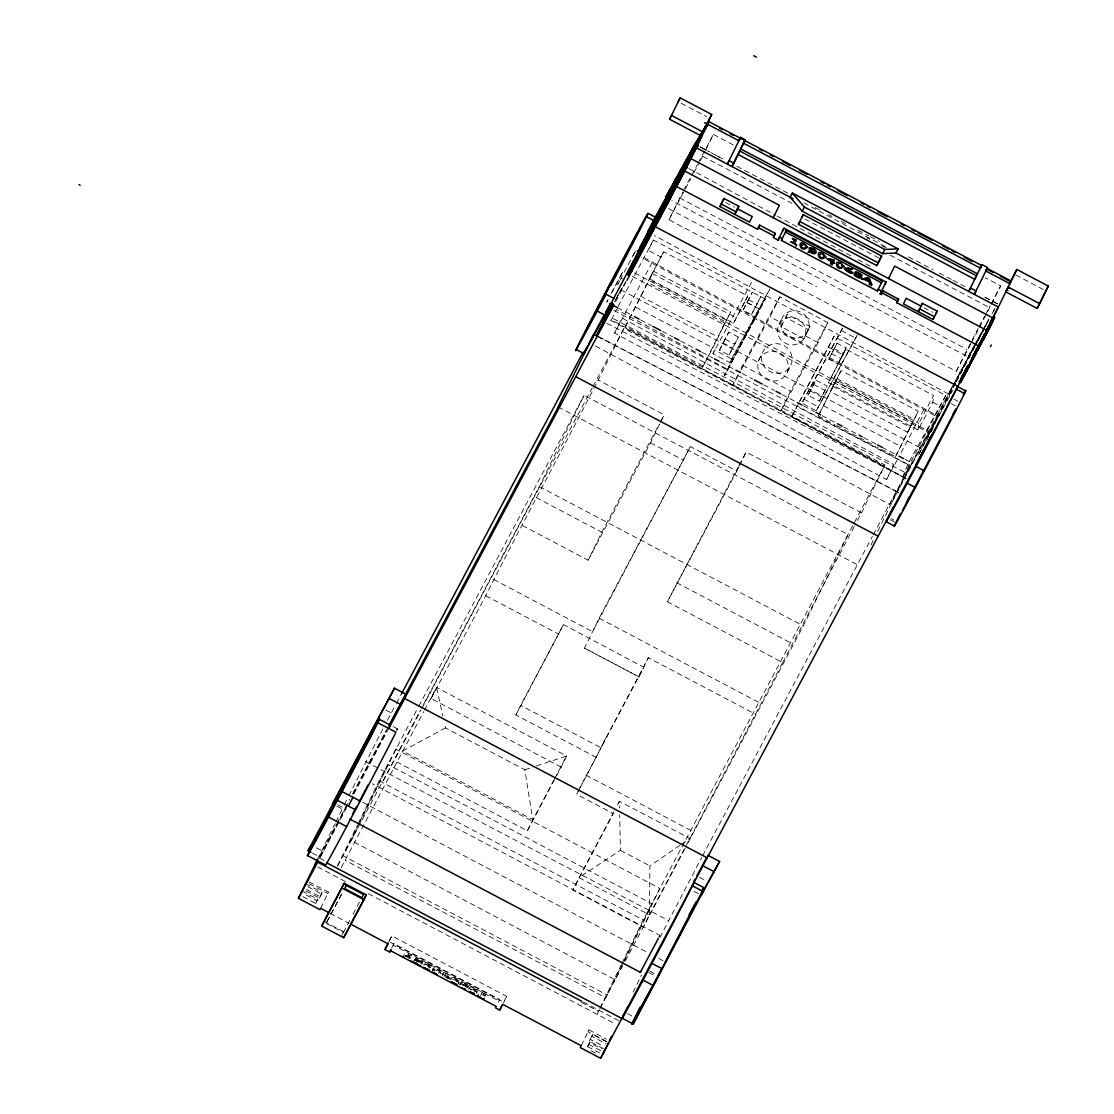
<?xml version="1.0" encoding="UTF-8"?>
<svg xmlns="http://www.w3.org/2000/svg" width="1114" height="1114" viewBox="0 0 1114 1114"><rect width="100%" height="100%" fill="white"/><g stroke="black" fill="none" stroke-linecap="round" stroke-linejoin="round"><path stroke-width="0.75" stroke-dasharray="5 3.75" d="M679.93 845.317L649.922 865.898L649.351 914.803L643.279 927.182L572.749 889.989L613.717 811.953M475.065 991.613L473.38 989.58L470.818 989.357M420.814 963.443L422.136 963.276L422.471 961.201A3.941 1.225 28 0 0 421.022 959.962C419.491 958.068 413.21 956.648 415.536 960.686M415.494 958.179L416.887 960.073L416.246 961.298M429.405 968.038L429.419 965.295A3.439 1.072 28 0 0 427.846 964.07C421.677 960.992 432.26 964.292 431.633 967.69M469.175 988.926C469.997 984.038 480.05 989.427 476.472 993.215M440.239 973.483C440.044 970.489 433.764 966.91 432.135 970.419M458.453 983.091C458.105 980.139 453.426 977.605 450.808 979.067M476.653 992.685C476.319 989.747 471.626 987.199 469.022 988.675M465.039 987.143C468.228 986.962 463.215 983.119 461.683 984.511M466.195 986.907C468.799 984.261 461.864 981.044 461.447 984.846M461.795 984.609L464.218 985.862M918.061 430.032L918.827 423.334L933.602 395.526L845.874 349.239L828.315 382.701L918.061 430.032L932.836 402.21L933.602 395.526M422.136 963.276L421.83 962.399A3.941 1.225 28 0 0 420.382 961.173L414.84 959.391M416.887 960.087L414.561 959.655L414.575 960.895M416.441 960.24C425.98 965.392 418.098 954.963 416.483 960.797M417.082 959.029L417.917 960.449L421.176 961.159M423.334 964.835L426.397 964.627M466.696 988.202C470.331 986.656 460.834 980.863 459.609 984.595M467.838 987.798C470.303 984.233 460.987 979.554 459.762 984.094M460.402 982.882L460.514 984.581M438.415 973.135C441.938 970.336 434.432 966.186 434.376 970.642M475.065 991.766C477.976 988.856 470.011 985.667 470.888 990.179M457.269 981.518C458.62 978.858 452.354 976.463 452.576 980.25M440.42 973.232C443.094 969.166 431.215 964.794 433.165 970.712M450.989 978.816C452.73 974.889 461.6 979.944 458.272 983.606M907.743 464.329L797.053 405.956L791.776 416.747L903.022 476.695L907.743 464.329L945.772 395.456L833.982 336.484L799.462 401.416M462.087 983.634L464.928 985.667L466.836 985.695M346.719 807.483L319.37 858.95L319.941 857.864A77.131 0.752 -62.2 0 1 345.479 808.36M659.404 936.317L659.836 935.398L372.354 783.769M918.632 455.041L936.526 418.432M317.643 859.242L335.105 823.58M335.871 822.035L343.474 806.522M344.226 804.976L348.028 797.22M348.779 795.674L383.425 727.832M302.061 891.047L317.769 899.318L315.025 904.805L315.749 903.44L301.476 895.907M305.849 890.935L319.412 898.079L322.183 892.551L305.612 883.806M319.412 898.079L322.183 892.551M337.486 865.829L357.19 825.599M357.942 824.054L379.164 780.733L417.903 707.863M359 823.274L343.084 855.761L607.102 995.025M359.766 821.728L387.811 764.483L651.829 903.733L623.784 960.978M320.553 908.244L328.449 892.105L307.06 880.826M341.163 867.695L423.654 711.651M745.099 301.421L733.527 323.199L649.448 278.848L663.666 251.694L747.731 296.046L745.099 301.421L760.096 309.344L724.42 375.71L765.179 298.97L724.42 375.71L765.179 298.97L653.389 240.011L648.32 250.372L661.02 257.083L645.396 286.604M561.164 767.1L431.104 698.506L436.549 687.408L566.594 756.002L561.164 767.1L527.34 830.752L397.28 762.143M970.698 344.073L956.23 371.296L668.943 219.75L682.868 191.845M431.104 698.506L485.76 595.698C530.821 505.742 580.45 418.112 624.286 327.53M423.682 704.159L539.329 486.609L584.042 395.331L848.06 534.581L803.347 625.873L686.962 844.802M614.566 333.044L621.946 318.005L893.888 464.552L886.521 479.591L614.566 333.044L651.815 263.113M700.288 160.806L704.981 151.588M705.747 150.014L713.406 134.404L733.374 144.945M726.481 320.317L649.337 279.628L653.486 271.175L730.631 311.864L712.89 347.819L702.6 367.16L625.469 326.472L652.177 273.821M625.469 326.472L647.819 282.496L724.949 323.185M661.02 257.083L663.666 251.694M341.761 935.635L343.335 932.432L326.04 923.311M389.301 941.177L391.891 935.857L506.647 996.389L503.403 1003.032M391.752 947.917L393.883 943.697L499.657 999.495L496.858 1005.093M522.396 525.502L588.122 560.175L601.825 532.186L659.363 423.974M579.74 788.364L596.227 757.353L515.893 714.993L520.614 705.357L563.531 624.606L643.711 667.258L600.933 747.731L520.614 705.357M588.122 560.175L650.52 442.801L664.223 414.826L598.497 380.153M515.893 714.993L563.531 624.606M702.6 367.16L730.631 311.864M722.54 327.293L723.835 324.634M712.946 353.598L714.742 349.921L731.633 359.028L729.837 362.691L712.946 353.598L752.034 281.41M719.477 350.116L728.807 332.014L738.29 337.013L734.739 344.24L728.96 355.129L719.477 350.116L728.807 332.014M733.527 323.199L747.731 296.046M743.052 310.207L752.368 292.077L743.052 310.207L751.49 314.663L760.82 296.533L751.49 314.663M430.046 966.827L425.088 963.652L430.728 967.746M584.488 648.139L639.004 676.894L584.488 648.139L599.151 618.214L690.402 446.561L736.855 471.069L667.383 601.755L782.696 662.579L685.054 847.629M728.96 355.129L738.29 337.013M493.697 579.503L592.578 631.666L690.402 446.561M442.509 975.516L444.18 972.202L443.539 973.413L449.499 979.039L450.14 977.827L445.684 972.995L444.806 974.847L448.162 978.496L448.803 977.298L445.447 973.636L444.068 976.351L444.709 975.14L448.803 977.298M738.039 374.513L732.775 385.249L740.225 371.547M741.047 368.372L779.828 296.811L827.813 322.67L818.038 342.611L780.761 411.108L790.522 391.167L827.813 322.67M741.061 370.029L770.053 316.752L779.828 296.811M450.14 977.827L444.514 975.544M527.34 830.752L553.714 780.26M758.745 360.282L762.477 352.651M778.978 324.48L782.265 317.755M818.038 342.611L805.366 335.774L803.737 338.781L781.123 326.611L787.292 314.343L809.892 326.527L804.322 337.848A14.329 13.605 26.1 0 1 779.772 338.224A14.329 13.605 26.1 0 1 790.843 317.42A14.329 13.605 26.1 0 1 804.322 337.848M667.383 601.755L738.095 467.239M578.041 791.316L648.376 657.733L755.654 714.311M596.227 757.353L605.612 738.206M736.855 471.069L739 466.682M739.724 465.22L746.171 452.047L861.498 512.872L855.037 525.014M480.552 995.721L482.251 992.268L481.61 993.465L485.105 996L482.738 995.178L483.379 993.98L485.579 995.136L484.938 996.348M787.417 372.048L791.149 364.417M803.737 338.781L809.892 326.527M639.004 676.894L648.376 657.733M485.579 995.136L483.504 992.922L482.863 994.134M791.776 416.747L833.982 336.484M802.595 401.806L843.437 326.499L801.927 403.157M808.026 395.233L815.866 380.125L827.187 386.085L825.042 390.457L819.347 401.193L808.026 395.233L815.866 380.125M828.816 359.181L837.074 343.223L846.083 347.972L843.368 353.5L837.825 363.944L828.816 359.181L837.074 343.223M819.347 401.193L827.187 386.085M837.825 363.944L846.083 347.972M828.315 382.701L845.874 349.239M803.361 403.922L816.214 410.843L857.71 334.2M816.214 410.843L857.056 335.537M819.82 412.89L841.112 370.53L918.242 411.219L914.218 419.421L907.437 432.204L830.292 391.515L841.112 370.53M832.966 386.085L834.483 382.993M818.484 415.647L835.681 381.378L912.812 422.067L895.461 456.643L877.317 447.062M581.202 1045.726L588.944 1029.921L606.42 1039.139M599.986 1008.184L621.208 964.849M621.96 963.304L643.182 919.983L681.601 847.573M623.018 962.524L605.751 997.796L345.089 860.314M603.537 1048.706L589.334 1041.214L592.732 1034.446L606.935 1041.938M589.571 1042.537L586.618 1048.427L589.571 1042.537L601.56 1048.859M782.696 662.579L854.229 526.532M861.498 512.872L884.934 465.011L608.369 319.133M633.128 992.128L636.178 985.89M636.943 984.33L641.525 974.973M659.85 937.57L701.723 857.446M895.405 456.768L918.242 411.219M910.11 426.773L911.614 423.682M923.771 409.66L898.97 456.726M870.995 545.052L874.741 537.408M877.735 531.308L909.943 465.749L613.341 310.11M956.23 371.296L978.189 328.268M903.022 476.695L945.772 395.456M979.54 327.446L1000.692 285.936L985.333 277.832M919.537 453.273L937.32 416.97L641.58 257.599M929.006 434.585L955.436 383.369M608.035 299.541L606.796 302.061L608.954 298.232M968.247 356.94L989.093 318.994L976.505 341.761M312.435 853.032L319.746 856.889L348.32 802.553M902.841 476.973L905.348 478.742M611.113 293.581L623.005 271.356L610.583 295.196M387.505 720.159L395.651 704.842M396.459 703.296L401.36 694.106M319.05 857.028L336.163 824.833M336.971 823.302L349.893 799.281M352.456 794.171L386.683 729.781M614.413 301.81L616.042 298.747M619.287 292.648L621.723 288.053M353.166 793.433L387.881 728.124M616.571 297.911L620.582 290.35M622.587 287.551L614.956 300.933M623.394 286.033L625.803 281.508M353.862 794.087L387.63 730.519M615.569 301.727L626.138 281.842M618.075 306.447L653.389 240.011M683.676 190.341L690.903 176.736M691.71 175.218L697.336 164.635M698.13 163.131L713.406 134.404M668.943 219.75L690.638 178.936M693.855 172.893L699.481 162.31M418.725 706.332L584.042 395.331M317.769 899.318L317.044 900.683L304.192 893.901M337.598 866.107L420.424 710.286M383.467 780.608L420.953 710.091M421.76 708.56L592.077 388.159M592.899 386.628L623.868 328.379L884.516 465.861L853.547 524.109M424.462 710.133L436.549 687.408L442.843 716.107M328.449 892.105L327.739 893.47L309.4 883.806M326.848 921.793L342.973 891.437M326.889 921.96L343.015 891.604M343.377 932.599L349.782 920.289M353.013 914.218L359.46 902.075M660.17 422.443L664.223 414.826M388.842 941.609L391.891 935.857M393.883 943.697L393.117 945.132L498.891 1000.929L499.657 999.495M405.747 956.954L406.387 955.742L411.01 958.193M407.042 955.547L406.401 956.759L409.158 955.937L409.813 954.726L410.788 957.525L407.042 955.547L409.813 954.726M405.399 955.715L408.378 954.865L409.033 953.654L403.059 955.352M413.614 961.117L414.269 959.906M424.838 964.139L425.729 962.44M432.316 969.904L432.956 968.693M434.613 969.57L433.973 970.781L435.797 969.89L439.055 971.923M554.521 778.742L566.594 756.002L532.854 767.142M450.529 979.512L451.17 978.301M738.902 465.722L746.171 452.047M468.729 989.121L469.37 987.909M470.387 989.984L471.027 988.772M578.96 789.84L576.592 794.268L613.341 813.652L572.749 889.989M485.105 996L485.746 994.788M506.647 996.389L503.598 1002.14L390.373 942.416M681.921 847.127L852.739 525.641M684.247 849.146L649.351 914.803L578.82 877.609L620.428 850.344L619.69 814.807M597.104 1014.046L599.457 1009.618M600.042 1008.323L622.378 966.311M625.33 960.964L686.154 846.334M588.944 1029.921L587.983 1031.731L606.921 1041.715M592.732 1034.446L591.771 1036.257L605.96 1043.748M589.334 1041.214L590.309 1039.404L603.078 1046.143M978.997 326.75L984.623 316.167M985.417 314.663L990.249 305.584M991.042 304.08L1000.692 285.936M971.492 342.569L978.733 328.964M702.544 855.914L872.387 536.419M873.195 534.873L909.943 465.763M954.419 382.673L906.309 473.172L611.558 317.699M955.227 381.155L973.817 346.607M891.938 502.303L955.283 383.146M956.091 381.615L983.021 330.969L936.971 415.452L641.427 256.192M984.651 327.906L988.647 320.386M956.244 381.851L974.792 346.955M978.008 340.884L983.662 330.273M926.57 440.726L928.923 436.298M930.928 432.316L933.281 427.901M930.65 431.522L952.762 390.192M632.989 255.649L635.816 250.204L617.699 284.474L621.139 277.915L622.503 278.625M731.633 359.028L769.76 288.999M729.837 362.691L769.621 289.612M787.292 314.343L785.662 317.351L808.263 329.535M781.123 326.611L782.766 323.603L770.053 316.752M886.521 479.591L898.135 458.244M952.512 386.391L948.404 393.938L654.391 235.514M953.333 384.887L973.887 347.15M974.708 345.632L988.689 319.983M991.975 313.939L995.262 307.896M937.32 416.97L889.64 504.517L594.096 345.256M319.746 856.889L322.893 851.207L314.106 846.57M975.655 343.279L968.122 356.912L671.826 200.631M974.625 345.117L988.452 320.094M993.354 311.252L995.025 308.216M658.708 937.306L659.836 935.398M458.912 982.395L458.244 983.161M477.126 992.003L476.458 992.755M429.544 967.788L427.818 965.852M468.479 986.586L465.471 986.461M421.983 964.278L420.591 962.009L422.777 962.078M415.912 960.839L420.075 962.092M452.604 979.749L454.54 979.679L456.865 981.671M681.35 844.342L689.928 838.466L619.398 801.258L616.975 805.84L619.398 801.258L619.551 808.04M445.447 727.915L402.711 751.045L532.771 819.653L524.819 769.788L445.447 727.915L444.333 722.861M524.819 769.788L531.253 767.671M404.758 956.244L406.387 955.742M419.101 962.315L417.277 961.661M598.329 336.72L603.621 339.436M893.888 490.104L899.959 493.237L598.413 336.707M606.893 323.352L906.893 479.076L611.391 319.843L616.474 309.469L727.721 369.43M596.853 335.968L899.959 493.237M365.503 761.558L668.247 920.415M1015.773 275.005L1044.25 290.03M681.169 103.212L706.652 116.664M700.052 146.867L709.256 151.727M710.788 152.534L723.056 158.996M736.841 166.278L788.977 193.78M815.044 207.524L821.171 210.755M828.844 214.807L831.907 216.422M841.098 221.268L848.771 225.32M857.961 230.166L868.697 235.82M870.229 236.641L879.433 241.487M908.564 256.847L914.691 260.091M916.223 260.899L933.086 269.797M939.227 273.027L951.495 279.489M953.027 280.31L968.358 288.387M985.222 297.285L991.349 300.515M992.88 301.323L997.49 303.76M866.789 237.658L869.867 239.273M882.121 245.748L886.73 248.171M702.697 156.266L791.803 203.263M890.114 255.134L989.984 307.798M804.879 218.998L878.64 257.905M725.632 202.525L734.502 207.204M923.91 307.645L932.78 312.324M679.651 197.888L966.938 349.434M668.637 208.638L816.604 286.674M953.821 399.104L957.929 401.277M951.314 403.686L955.422 405.844M748.636 299.708L757.074 304.164M746.784 302.576L755.236 307.032M834.358 348.752L843.368 353.5M828.691 347.276L843.103 354.879M932.836 402.21L940.481 406.248M831.531 353.653L840.527 358.402M652.094 273.459L736.159 317.81M837.087 378.732L914.218 419.421M831.086 377.061L918.827 423.334M632.237 276.23L929.062 432.789M832.812 386.377L909.943 427.066M813.735 384.497L825.042 390.457M725.256 339.241L734.739 344.24M640.369 296.046L717.513 336.734M723.014 342.889L732.497 347.902M621.194 290.03L922.489 448.956M810.17 390.861L821.478 396.821M823.706 405.816L900.85 446.519M635.746 307.13L712.89 347.819M617.56 307.743L632.933 315.861M640.634 319.913L651.398 325.594M662.162 331.262L672.926 336.943M680.612 340.995L694.454 348.306M702.14 352.358L712.904 358.04M720.605 362.092L735.978 370.21M742.133 373.455L752.897 379.122M763.661 384.803L774.425 390.485M782.112 394.537L795.953 401.848M803.654 405.9L814.418 411.581M822.104 415.633L835.946 422.93M843.632 426.982L857.474 434.293M863.629 437.537L875.924 444.026M882.079 447.271L897.466 455.375M905.153 459.441L912.839 463.494M818.317 415.954L834.957 424.726M836.475 425.52L875.799 446.268M891.047 518.553L893.776 520.001M890.351 519.848L894.458 522.02M650.52 442.801L683.676 460.291M558.1 406.902L858.991 565.606M539.329 486.609L803.347 625.873M536.099 497.526L601.825 532.186M676.713 582.719L792.026 643.544M599.151 618.214L760.918 703.547M485.76 595.698L558.824 634.242M585.978 775.107L693.242 831.685M386.015 710.161L393.339 714.032M699.425 877.275L705.287 880.366M393.158 726.593L397.461 728.862M620.428 850.344L649.922 865.898M693.966 891.381L698.367 893.693M379.164 780.733L643.182 919.983M362.593 802.219L647.875 952.693M658.611 958.346L663.22 960.783M337.765 804.768L345.089 808.625M336.846 806.174L344.17 810.031M649.713 971.102L655.575 974.193M648.794 972.522L656.118 976.379M627.516 1013.684L631.917 1015.996M319.76 858.24L324.063 860.509M583.346 1002.057L618.66 1020.647M581.578 1002.363L598.469 1011.275M317.727 866.957L348.431 883.151M368.386 893.679L615.555 1024.044M307.896 886.758L321.459 893.915M306.573 889.571L320.136 896.728M588.61 1044.347L602.089 1051.463M587.579 1046.603L599.555 1052.925M591.102 1050.794L597.104 1053.955M330.12 913.299L349.253 923.395M408.378 954.865L410.37 955.909L411.01 954.712L412.667 959.21M443.149 974.318L441.715 973.552L442.954 974.722M445.433 977.062L448.162 978.496M407.654 957.413L410.133 958.736L409.158 955.937M323.993 921.292L344.588 932.153M702.377 148.092L706.527 150.293M984.651 297.118L991.752 300.864M993.173 301.615L997.42 303.871M700.344 147.02L709.117 151.755M715.16 155.013L722.805 159.121M803.779 202.762L887.802 248.046M688.898 168.534L775.525 215.225M777.057 216.046L851.918 256.387M858.031 259.673L870.257 266.26M841.46 330.524L855.733 338.21M634.59 272.846L929.953 432.009M742.551 365.308L790.522 391.167M803.904 399.132L818.177 406.819M429.419 967.676L428.779 966.492A3.439 1.072 28 0 0 427.205 965.281M396.584 730.102A77.131 0.752 -62.2 0 1 396.681 730.617M353.319 793.46A77.131 0.752 -62.2 0 1 386.14 732.121M395.916 749.221L351.188 840.513L615.207 979.777L659.934 888.485L395.916 749.221M783.072 331.512A14.329 13.605 26.1 0 0 807.608 331.123A14.329 13.605 26.1 0 0 794.129 310.695A14.329 13.605 26.1 0 0 783.072 331.512M762.798 364.027A15.499 14.719 26.1 0 0 789.241 367.745A15.499 14.719 26.1 0 0 778.421 343.808A15.499 14.719 26.1 0 0 762.798 364.027M759.052 371.658A15.499 14.719 26.1 0 0 785.495 375.376A15.499 14.719 26.1 0 0 774.676 351.439A15.499 14.719 26.1 0 0 759.052 371.658"/><path stroke-width="1.5" d="M800.98 245.679C801.091 248.241 806.564 249.564 805.812 245.902C804.949 242.462 798.571 245.289 802.414 245.289M969.361 365.002L968.79 366.172L971.088 362.106M968.804 366.228L965.17 373.691L963.861 372.925M984.553 336.999C987.31 330.635 981.295 346.106 981.337 340.285M971.826 357.845C973.636 358.221 975.015 355.561 976.143 352.943L974.875 352.261M629.006 274.35L696.32 147.744L704.41 128.946L709.131 121.76L981.545 265.438L979.721 268.725M628.714 274.211L696.32 147.744L705.886 125.924L702.335 131.828M307.45 855.496L309.024 852.113A77.131 0.752 -62.2 0 1 350.966 771.501A77.131 0.752 -62.2 0 1 379.122 719.936A77.131 0.752 -62.2 0 1 342.082 791.567L324.271 825.056A77.131 0.752 -62.2 0 1 307.45 855.496L325.539 865.049A77.131 0.752 -62.2 0 0 342.36 834.595L360.17 801.105A77.131 0.752 -62.2 0 0 395.902 732.246L390.165 729.224M349.782 819.055L640.341 972.313L640.759 971.394M956.313 389.19L964.515 393.521L960.769 401.012A77.131 0.752 -62.2 0 1 928.951 462.045L911.141 495.549A77.131 0.752 -62.2 0 1 894.319 525.989L886.117 521.672L887.621 518.414M894.319 525.989L896.519 521.449M639.408 1009.34L637.946 1012.431L651.036 988.814M988.759 328.7L987.658 330.802L994.663 317.393C992.073 314.58 989.622 324.62 992.644 321.5M964.849 374.039L963.805 376.24L962.538 375.557M969.653 365.072L961.828 379.971L960.547 379.303M986.28 330.969C986.099 337.431 993.27 319.328 991.168 323.993M977.967 349.323L981.824 342.165L980.362 341.399M985.82 331.666L987.255 332.209L987.645 331.457M966.353 371.408L967.091 369.89L964.264 375.376L965.128 373.831L963.652 373.274M669.556 119.226L671.575 115.452L703.045 132.051L701.04 135.824L669.556 119.226L680.181 97.851L711.665 114.464L695.164 148.44L627.823 275.047L632.223 266.956M328.644 912.519L320.553 908.244L319.829 909.609L298.441 898.33L317.643 859.242M593.873 333.88L555.371 412.459L400.539 703.728M611.934 303.662L603.704 320.47L611.878 305.111M612.394 303.203L596.45 335.76L613.354 303.955M611.837 304.735L606.294 317.086M599.652 330.245L606.058 317.17M701.04 135.824L705.886 125.924L703.394 130.143M706.638 124.392L711.665 114.464M626.959 280.324L684.456 170.915L987.895 330.942M321.654 926.068L344.198 883.263L366.269 894.918L363.93 899.694L343.725 937.71L321.654 926.068L344.198 883.263M343.725 937.71L349.949 925.623M733.778 163.145L745.238 139.765L740.615 137.328L727.358 164.12L729.169 160.708L733.778 163.145L731.968 166.543L739.738 150.975L976.491 275.84L974.68 279.252L737.928 154.373M740.434 149.276L744.793 140.559M737.454 208.764L752.242 216.562L749.513 222.146L719.936 206.563L724.003 198.473L738.791 206.271L734.725 214.361L738.791 206.271M719.936 206.563L724.003 198.473M1039.668 303.649L1008.198 287.05L1005.664 291.812L1037.134 308.411L1039.668 303.649L1048.288 286.061L1016.804 269.449L979.178 346.175L600.627 1058.3L580.241 1047.55L581.202 1045.726L502.748 1004.355L499.699 1010.092L495.493 1007.878L496.259 1006.443L390.471 950.646L389.705 952.08L384.943 949.574L388.187 942.931M389.705 952.08L391.07 949.309M676.755 186.651L757.576 229.275L759.664 225.153L775.372 233.439L773.283 237.56L778.045 240.081L779.577 237.212L782.265 238.619L781.332 240.359L877.359 291.019L878.292 289.278L881.675 291.06L880.157 293.943L881.313 294.542L882.163 292.954L897.675 301.142L896.826 302.73L979.331 346.301L978.705 347.61L983.648 338.224L979.749 345.479L981.239 342.834M773.241 217.745L779.34 205.282L690.959 158.661M778.045 240.081L783.978 228.203L886.09 282.065L880.157 293.943M781.332 240.359L786.317 230.333L882.344 280.979L877.359 291.019M798.418 224.276L803.25 214.654L881.62 255.997L878.25 262.89L876.802 265.605L798.418 224.276L799.866 221.547L878.25 262.89M796.607 244.941L794.658 243.409L796.343 239.942L792.319 238.507L794.352 240.011L793.084 242.587L790.703 241.822L796.607 244.941L795.967 246.152M808.653 251.318C824.666 255.398 806.689 251.291 809.446 247.768C818.79 247.907 818.205 258.197 808.653 251.318L808.012 252.53M832.52 263.879L833.161 262.556L834.609 263.322L833.369 262.138L834.4 260.035L826.504 258.364L831.601 261.734L830.947 263.057L832.52 263.879L831.88 265.09M484.117 998.102L483.476 999.314L477.572 996.195L479.911 996.933M499.699 1010.092L502.303 1004.786M876.802 265.605L881.62 255.997M888.554 278.57L894.653 266.107L994.05 318.562M881.313 294.542L883.137 290.949L898.622 299.22L896.826 302.73M922.392 303.356L918.215 311.669L919.663 308.94L934.437 316.738L932.989 319.467L903.426 303.871L906.169 298.287L920.944 306.085L922.392 303.356L937.18 311.154L932.989 319.467M981.977 264.631L968.72 291.422L970.517 288.025L976.087 290.963L974.277 294.361L987.547 267.569L981.977 264.631L980.167 268.042L743.428 143.163L745.238 139.765M600.627 1058.3L601.588 1056.323M603.593 1052.257L608.355 1042.69M602.563 1054.512L604.554 1050.446M609.344 1040.671L611.447 1036.354M961.772 380.013L961.382 380.821L963.164 377.256M963.443 376.476L966.13 371.644L964.863 370.976M966.465 371.268L969.472 365.573L968.191 364.905M972.452 359.46L976.003 352.804M986.363 330.788L989.831 324.063L991.112 324.731M1010.788 281.327L1016.804 269.449M968.637 366.924L973.288 358.374L972.021 357.705M974.444 356.007L973.664 357.413M977.424 349.893L981.601 341.97M982.785 339.77L986.029 333.699L973.664 357.789M987.088 332.334L986.363 333.796M987.422 331.178L988.313 329.368M991.293 345.02L990.485 346.593M1037.134 308.411L1048.288 286.061M985.779 334.715L987.561 331.025M968.888 366.436L968.191 367.717L966.868 367.133L968.247 367.662M988.981 328.727L989.121 325.413L990.402 326.082L989.817 327.196M969.403 365.559L969.974 363.832M603.412 321.542L612.505 303.273M986.099 334.116L983.384 339.297M981.824 342.165L980.487 344.839L979.234 344.101M994.663 317.393C992.101 319.941 993.173 324.926 991.07 321.347L989.761 323.812M703.853 887.649L693.897 882.399A77.131 0.752 -62.2 0 1 692.323 885.797L688.41 893.595A77.131 0.752 -62.2 0 1 656.592 954.642L641.887 982.325M956.466 388.87L952.554 396.681A77.131 0.752 -62.2 0 1 920.735 457.729L902.939 491.218A77.131 0.752 -62.2 0 1 886.117 521.672M987.658 330.872L989.664 327.126M985.514 335.286L984.581 337.152L986.252 334.103L984.818 333.448M982.116 341.887L982.952 340.007L981.685 339.338M991.14 324.23L990.736 325.023L991.961 322.726M990.332 322.726L991.056 321.375L992.323 322.057L991.182 324.174M967.62 365.949L968.929 366.436M967.982 367.759L968.442 366.854M988.578 329.034L987.853 330.44M366.172 788.336L367.787 785.175M658.346 938.434L640.341 972.313M979.54 343.544L980.835 344.24L981.35 343.307L980.069 342.639L981.072 343.822M988.647 326.472L990.193 326.625L988.647 326.472L987.867 327.934M989.566 324.578L990.833 325.246L991.544 323.868L990.262 323.185L991.279 324.383L987.338 331.318M961.73 376.838L963.15 377.507L961.911 376.755M968.136 367.815L968.539 367.063M986.029 333.699L982.576 340.174M982.269 341.26L980.125 345.549M983.509 338.99L984.135 337.974L982.854 337.305M906.364 502.623L909.275 496.941M984.414 334.478L984.971 333.434L984.498 334.325M962.468 375.697L963.735 376.365L960.421 382.701L959.14 382.018M961.702 380.208L960.421 379.54M987.255 332.209L987.31 331.331L982.966 339.617L981.601 339.004M988.16 329.619L986.336 333.281M982.952 340.007L981.392 339.881M983.996 335.217L985.263 335.899L986.196 333.866M982.144 338.712L982.618 337.82M960.839 381.907L962.705 378.106M966.715 370.238L967.439 368.804M981.114 343.07C978.552 346.677 982.005 344.003 979.61 343.349L980.069 342.639M977.089 351.007L978.273 348.306M975.934 353.263L974.778 352.386M991.39 323.728L992.783 320.943L991.502 320.275M310.959 852.266L308.035 850.72L394.467 688.173L406.178 694.356L389.496 725.186M364.083 792.346L365.476 789.673M696.863 875.855L706.346 858.226M959.558 381.239L959.92 380.542M920.234 456.629L915.917 465.109L932.139 434.404L924.328 448.831M966.506 371.241C962.496 368.943 969.445 370.725 965.81 369.221L967.189 369.82M965.949 371.7L966.868 369.918M962.454 378.802L961.312 377.674M966.479 370.99L967.495 369.082M975.474 354.099L976.63 351.954M978.148 348.626L985.305 335.147L984.372 336.901M979.638 345.855L979.178 346.719M981.685 342.054L984.177 337.458L981.406 342.541M986.113 333.991L987.283 331.819M701.291 895.238L719.588 861.47L707.877 855.287M966.242 371.115L963.666 376.045M621.445 1017.834L633.17 1024.003L707.39 883.444M658.499 975.739L633.17 1024.003M361.702 796.914L363.289 793.864M920.888 455.361L923.617 450.167M960.63 382.297L959.224 381.879M359.168 801.718L361.061 798.111M704.647 122.707L738.819 140.726L740.183 138.122M1009.841 283.68L985.737 270.981L987.101 268.377L1011.164 281.062L1009.799 283.666M977.772 349.476L978.371 348.32M603.927 315.485L589.501 342.778L599.374 324.675M605.543 312.449L610.347 303.356M667.035 197.401L670.99 189.881L654.586 220.558M701.736 132.956L692.212 150.543M975.822 352.846L973.775 356.814L975.446 353.806M979.568 346.022L978.482 348.055M665.406 961.8L696.375 901.88L695.832 902.563M641.413 245.08L700.553 134.78M587.008 346.746A77.131 0.752 -62.2 0 0 600.585 323.074L618.395 289.584A77.131 0.752 -62.2 0 0 651.857 225.265A77.131 0.752 -62.2 0 0 647.847 231.113M628.533 274.086L694.969 148.552M348.362 806.063L352.999 797.318M989.831 324.007L990.262 323.185M973.26 358.179L970.795 362.927L972.48 359.919M976.073 352.4L974.625 355.185L976.268 352.261M989.218 328.463L989.747 327.446M977.326 350.548C975.934 352.525 978.301 350.033 975.808 350.325M980.668 344.546L981.35 343.307M990.666 325.553L991.544 323.868M990.193 326.625L988.647 329.34M678.175 101.639L680.181 97.851M332.459 803.862L394.467 688.173M610.737 285.546A77.131 0.752 -62.2 0 0 646.329 215.991A77.131 0.752 -62.2 0 0 589.974 321.988A77.131 0.752 -62.2 0 0 592.94 319.036L606.1 294.291L613.758 298.329M401.36 694.106L583.193 352.052M653.082 221.087L700.428 135.476M640.049 247.183L694.314 145.112L707.306 124.114L701.152 134.279M637.487 252.53L691 151.866L671.798 188.363L677.479 177.753M691.808 150.334L695.08 144.249L665.685 197.387L695.317 144.374L698.52 146.059M696.334 141.812L696.863 140.824M678.426 176.151L680.027 173.13M684.038 165.582L691.265 151.991L683.954 165.624M684.121 165.749L688.981 156.628M706.554 124.657L707.905 122.15L708.615 122.526L684.859 171.124L628.616 275.255M633.434 264.45L639.868 252.335L637.166 250.915M314.97 864.687L317.42 860.092M389.078 725.548L398.909 706.791M612.784 304.86L603.816 321.751L602.799 321.222M671.255 195.772L684.456 170.915M304.888 885.17L305.612 883.806M600.07 329.911L606.503 317.796M608.119 314.761L612.951 305.682M629.814 273.947L670.893 197.359M301.337 892.398L302.061 891.047M298.441 898.33L317.671 862.152L581.814 1001.249M388.424 729.029L613.953 304.79M738.819 140.726L740.615 137.328M366.269 894.918L350.729 924.16L387.992 943.823L384.943 949.574M757.576 229.275L758.425 227.688L774.133 235.973M758.815 226.741L759.664 225.153M895.921 253.031L898.135 248.868L792.346 193.07L790.146 197.234L802.177 211.187L882.664 253.644L895.921 253.031L998.339 307.046L993.451 316.265M774.522 235.026L775.372 233.439M782.46 231.085L783.978 228.203M786.317 230.333L785.398 232.074L881.425 282.719L882.344 280.979M802.177 211.187L804.378 207.037L792.346 193.07M801.802 217.369L803.25 214.654M830.306 264.269L831.601 261.734M477.572 996.195L478.212 994.983M882.664 253.644L884.864 249.48L898.135 248.868M869.421 284.892L869.491 282.023L864.854 279.586L861.595 279.224L867.569 277.525L869.561 278.584L871.761 284.585L871.12 285.783M884.558 284.933L886.09 282.065M882.302 292.536L883.137 290.949M897.773 300.808L898.622 299.22M935.732 313.883L937.18 311.154M985.737 270.981L987.547 267.569M961.995 376.602L962.412 375.822M966.311 368.414L967.203 366.729L968.47 367.397M973.121 355.728L976.811 348.793M968.177 365.643L960.867 379.15M969.807 362.579L977.131 348.807M978.746 345.744L986.893 330.44M988.856 325.915L989.399 324.884M976.226 352.066L977.048 350.52M980.097 345.354L977.312 350.896L975.878 350.2M965.754 372.341L966.534 370.878L965.253 370.196M969.236 365.81L970.656 362.899M983.565 338.879L990.569 325.692M969.305 365.671L969.862 364.348M990.123 326.583L991.112 324.675M964.515 393.521L963.819 394.843A75.501 0.738 -62.2 0 0 963.22 394.843M679.094 174.717L682.339 168.66M627.488 272.944L634.019 260.746M635.648 257.696L692.727 150.961L682.2 168.423M355.115 809.349L356.661 806.466M983.105 339.269L984.024 337.626M962.231 376.17L963.499 376.838L965.128 373.831M973.525 357.719L971.659 361.312L973.288 358.374M977.577 350.075L979.29 346.872L978.008 346.189M965.197 370.6L966.66 370.906M976.505 351.606L977.159 350.367M973.566 357.956L974.402 356.09M352.386 814.445L354.336 810.797M986.322 333.74L988.146 330.204M974.653 355.853L973.371 355.241M985.333 335.774L983.801 334.91M963.707 373.441L963.109 374.555L964.292 375.348M964.348 372.173L964.78 371.38M966.061 372.048L965.17 373.691M966.242 371.505L964.975 370.823M654.029 221.644L658.137 214.097M685.263 164.287L686.906 161.265M689.065 914.789L694.997 904.025M693.618 881.731L695.247 878.793M665.685 197.387L695.052 144.235M308.035 850.72L311.182 845.025M983.578 336.01L983.035 336.985M394.802 714.798L406.178 694.356M987.046 332.404L985.918 331.345M708.212 881.912L719.588 861.47M952.818 414.631L954.74 411.219M699.717 136.632L700.135 135.88M984.135 337.974L983.718 338.67M985.319 335.328L984.024 334.478M708.713 122.456L709.131 121.76M696.306 143.065L707.766 124.35L701.36 134.376M1011.164 281.062L1010.732 281.758L1000.358 276.286M700.455 135.783L695.08 144.193L698.227 145.906M955.38 410.077L956.16 408.908L902.521 510.504M474.174 993.159L472.475 993.047M457.144 984.553L451.156 982.033M429.489 970.183L423.919 967.746A4.359 1.365 28 0 1 423.417 967.286M800.632 244.272L802.846 244.885M420.605 965.629L419.421 965.406M455.264 983.704L453.621 983.133M474.16 994.148L469.969 992.128M427.372 969.152L426.147 968.651M437.008 974.75L432.524 971.923M418.683 965.142L413.935 962.106M436.061 973.831L434.822 973.176M464.106 988.633L464.998 989.065M464.803 989.538L461.753 987.756M595.851 335.453L596.839 335.968M753.691 55.7L756.476 57.176M719.477 128.138L722.554 129.753M730.255 133.819L733.332 135.435M759.497 149.234L762.575 150.863M770.261 154.916L773.339 156.545M782.571 161.419L790.272 165.471M799.504 170.345L807.19 174.397M821.046 181.707L824.123 183.337M827.201 184.952L830.278 186.581M837.979 190.633L847.211 195.507M861.052 202.818L864.13 204.433M867.207 206.062L870.299 207.677M877.985 211.744L887.217 216.617M901.073 223.914L904.15 225.543M911.837 229.595L914.914 231.225M917.992 232.84L931.847 240.151M942.625 245.832L948.78 249.076M951.857 250.706L954.935 252.321M964.167 257.195L971.854 261.261M987.018 269.254L992.95 272.387M1007.989 287.356L1009.187 287.983M740.74 148.928L977.493 273.807M1006.764 289.863L1007.961 290.489M696.32 147.744L793.21 198.849M804.378 207.037L884.864 249.48M991.404 320.484L992.699 321.222M990.485 322.169L991.892 322.963M988.215 327.001L989.594 327.711M988.243 327.21L989.511 327.892M988.118 327.419L989.316 328.24M987.241 328.909L988.48 329.674M987.115 329.145L988.438 329.828M987.046 329.354L988.383 329.967M986.962 329.493L988.243 330.176M986.558 330.412L987.826 331.081M987.491 331.777L986.21 331.109L987.408 331.93M984.86 333.643L986.141 334.311M983.592 335.37L984.915 336.094M983.161 336.72L984.428 337.403M982.896 336.79L984.316 337.653M982.757 337.082L984.163 337.807M981.713 338.879L982.994 339.561M981.545 339.84L982.827 340.508M721.273 204.057L736.048 211.855M980.933 341.037L982.214 341.706M870.062 283.68L871.761 284.585M979.22 343.739L980.585 344.63M978.134 346.008L979.415 346.677M977.117 348.028L978.412 348.71M977.048 348.167L978.343 348.849M976.435 349.476L977.716 350.144M974.096 353.625L975.391 354.447M973.135 355.672L974.402 356.341M971.756 358.248L973.023 358.917M967.356 366.45L968.623 367.119M967.049 366.854L968.317 367.523M966.381 368.261L967.662 368.929L966.214 368.414M965.977 368.845L967.272 369.667M964.891 371.101L966.172 371.77M964.738 371.394L966.005 372.062M963.93 372.786L965.253 373.524M963.582 373.343L964.989 374.109M963.554 373.566L964.821 374.248M962.774 374.666L964.056 375.334M961.424 377.507L962.705 378.175M648.042 213.303L655.686 217.327M960.616 379.15L961.897 379.818M646.468 216.687L654.113 220.725M655.422 226.783L957.845 386.307M965.699 390.875L957.483 386.544A75.501 0.738 -62.2 0 1 956.494 388.702M609.873 303.69L617.56 307.743M634.479 316.668L639.088 319.105M652.929 326.402L660.616 330.454M674.457 337.751L679.08 340.188M695.999 349.114L700.609 351.551M714.45 358.847L719.059 361.284M735.978 370.21L740.587 372.633M754.429 379.944L762.129 383.996M775.971 391.293L780.58 393.729M797.499 402.655L802.108 405.092M815.949 412.389L820.558 414.826M837.477 423.738L842.1 426.175M859.019 435.101L862.083 436.73M877.47 444.834L882.079 447.271M898.998 456.197L903.607 458.62M916.112 466.474L924.314 470.804M597.215 311.029L604.86 315.067M907.214 483.198L915.416 487.528M576.105 349.49L583.764 353.528M575.729 376.685L878.166 536.196M78.969 184.604L80.152 185.23M404.661 698.492L707.195 857.808M389.12 698.464L400.831 704.647M702.53 865.578L714.241 871.761M379.373 719.31L390.29 725.075M692.323 885.797L702.28 891.047M377.799 722.707L388.73 728.472A77.131 0.752 -62.2 0 0 389.413 726.314M342.082 791.567L360.17 801.105M651.955 963.387L661.925 968.637L653.027 985.375L643.057 980.125L638.795 988.132A77.131 0.752 -62.2 0 1 621.96 1018.586L623.534 1015.188A77.131 0.752 -62.2 0 1 627.447 1007.39M337.445 800.312L355.533 809.85M328.546 817.035L346.635 826.588M327.043 863.002L621.807 1018.475M341.859 888.053L363.93 899.694M402.419 956.55L404.117 957.455M410.941 961.062L412.57 961.911M684.511 166.167L687.435 167.741M648.264 232.213L651.328 233.856M628.95 269.811L631.763 271.329M471.835 992.741L470.776 992.045M417.179 963.972L415.619 962.9M453.022 982.785L452.242 982.116M701.625 891.242A77.131 0.752 -62.2 0 1 666.548 959.892L648.752 993.382A77.131 0.752 -62.2 0 1 640.174 1007.237M888.304 517.119A77.131 0.752 -62.2 0 1 893.539 506.731M897.007 520.447A77.131 0.752 -62.2 0 1 900.432 513.638M424.963 967.857A2.256 0.696 28 0 1 424.671 967.593M819.18 255.273C825.154 264.115 825.154 248.506 819.18 255.273M837.394 264.881C843.368 273.71 843.368 258.114 837.394 264.881M807.525 247.169C798.794 255.412 796.371 234.135 807.525 247.169M825.725 256.777C817.008 265.021 814.571 243.743 825.725 256.777M843.939 266.385C835.208 274.615 832.785 253.338 843.939 266.385M861.623 277.483C859.952 280.519 849.495 272.387 856.234 273.807L854.884 272.345L855.761 271.746A3.941 1.225 28 0 1 857.571 272.234L861.93 274.977L861.985 276.021L859.938 275.757L861.623 277.483M856.569 272.819C859.716 277.748 862.501 273.041 856.569 272.819M859.938 276.787C854.382 278.027 855.092 270.883 859.938 276.787M852.711 272.568L852.071 273.306A4.359 1.365 28 0 1 850.372 273.139C832.994 263.071 860.022 271.12 850.358 268.947A3.439 1.072 28 0 0 848.478 268.335L846.905 268.725L852.711 272.568M851.04 271.83L850.052 272.415A2.256 0.696 28 0 1 848.353 271.802C843.618 268.864 849.801 268.655 851.04 271.83M810.546 248.993C814.557 255.385 816.799 248.213 810.546 248.993M586.577 329.368L585.532 331.68L640.856 226.88L586.577 329.368M316.446 838.132L315.262 840.708L372.842 731.661L316.446 838.132M639.868 252.335L638.656 254.855L639.882 252.349M346.203 885.365L344.63 888.568L361.925 897.689L363.498 894.486L346.203 885.365M832.534 259.813L831.796 261.317L827.716 259.158L832.534 259.813M695.317 144.374L692.072 150.474L695.317 144.374M868.266 278.556L865.508 279.391L869.254 281.355L868.266 278.556"/></g></svg>
